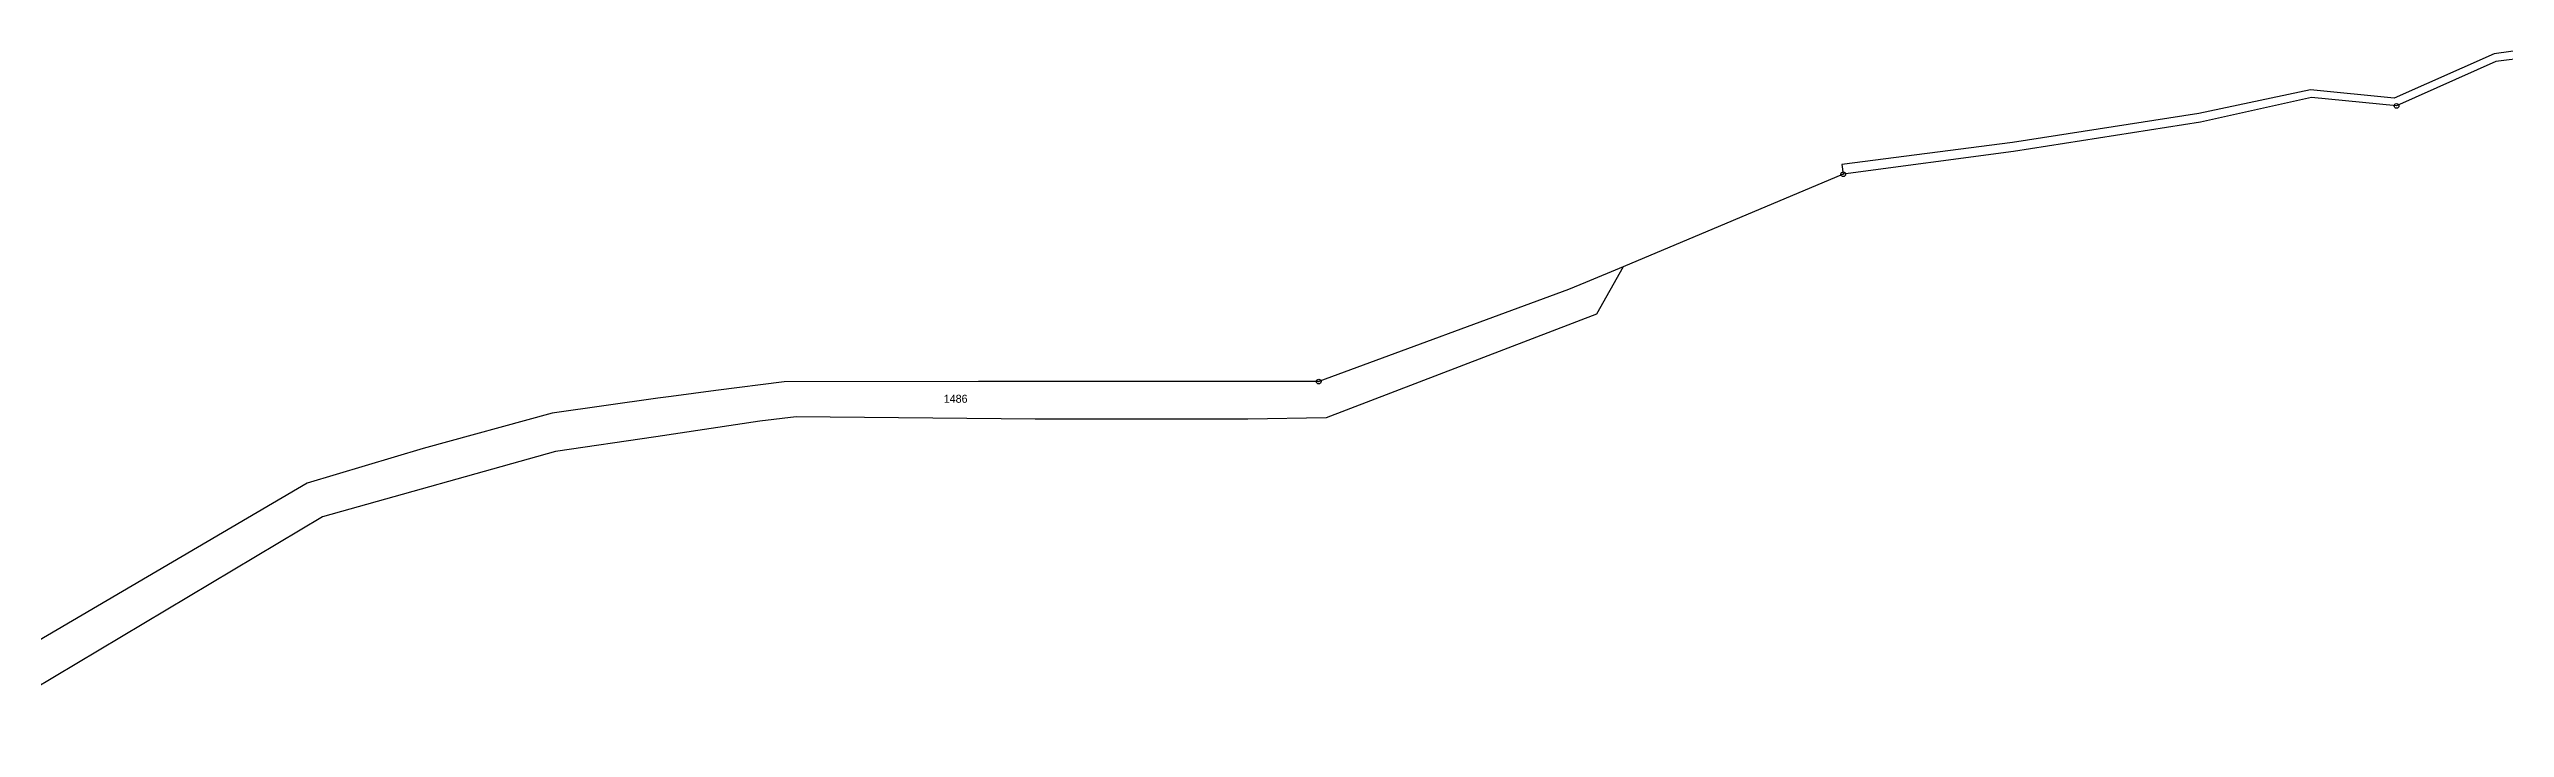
# Model space of a CAD drawing. Extents: x -820725 to -814908, y -1038210 to -1035296.
# Drawn here: x -819945 to -819423, y -1035471 to -1035327 of the extents above; entities that cross this region are included whole.
import ezdxf
from ezdxf.enums import TextEntityAlignment as Align

# ---------------------------------------------------------------- set-up
doc = ezdxf.new("R2010")
doc.units = 0
doc.header["$MEASUREMENT"] = 0
doc.linetypes.add('0_206_2', pattern=[0])
for name, color, linetype in [('105', 1, 'CONTINUOUS'), ('18', 1, 'CONTINUOUS'), ('20600', 1, 'CONTINUOUS'), ('20602', 1, 'CONTINUOUS'), ('21900', 1, 'CONTINUOUS')]:
    doc.layers.add(name, color=color, linetype=linetype)

# ---------------------------------------------------------------- blocks, each defined once
blk = doc.blocks.new('1_05$13')
at = {"layer": '105', "color": 3, "linetype": 'Continuous'}
for radius in [0.5, 0.0303]:
    blk.add_circle((0, 0), radius, dxfattribs=at)

msp = doc.modelspace()

# ---------------------------------------------------------------- linework, layer by layer
at = {"layer": '20600', "color": 3, "linetype": 'Continuous'}
for p, q in [((-819425.55, -1035327.96), (-819446.76, -1035337.45)), ((-819418.44, -1035326.99), (-819425.55, -1035327.96)), ((-819464.58, -1035335.67), (-819488.3, -1035340.68)), ((-819446.76, -1035337.45), (-819464.58, -1035335.67)), ((-819564.14, -1035351.54), (-819563.83, -1035353.57)), ((-819610.61, -1035373.23), (-819618.63, -1035376.59)), ((-819618.63, -1035376.59), (-819622.21, -1035378.09)), ((-819788.85, -1035397.73), (-819803.37, -1035399.58)), ((-819815.72, -1035401.19), (-819838.16, -1035404.36)), ((-819812.91, -1035400.79), (-819815.72, -1035401.19)), ((-819803.37, -1035399.58), (-819812.91, -1035400.79))]:
    msp.add_line(p, q, dxfattribs=at)
at = {"layer": '20602', "color": 3, "linetype": '0_206_2'}
for p, q in [((-819488.3, -1035340.68), (-819527.9, -1035346.83)), ((-819527.9, -1035346.83), (-819564.14, -1035351.54)), ((-819563.83, -1035353.57), (-819610.61, -1035373.23)), ((-819622.21, -1035378.09), (-819675.29, -1035397.64)), ((-819747.58, -1035397.65), (-819788.85, -1035397.73)), ((-819675.29, -1035397.64), (-819747.58, -1035397.65)), ((-819838.16, -1035404.36), (-819865.57, -1035411.89)), ((-819865.57, -1035411.89), (-819890.21, -1035419.21)), ((-819890.21, -1035419.21), (-819978.85, -1035471.25))]:
    msp.add_line(p, q, dxfattribs=at)
at = {"layer": '21900', "color": 3, "linetype": 'Continuous'}
for p, q in [((-819425.15, -1035329.64), (-819446.27, -1035339.05)), ((-819418.3, -1035328.76), (-819425.15, -1035329.64)), ((-819464.35, -1035337.29), (-819487.93, -1035342.49)), ((-819446.27, -1035339.05), (-819464.35, -1035337.29)), ((-819487.93, -1035342.49), (-819527.68, -1035348.76)), ((-819527.68, -1035348.76), (-819563.83, -1035353.57)), ((-819610.61, -1035373.23), (-819616.29, -1035383.32)), ((-819616.29, -1035383.32), (-819673.74, -1035405.34)), ((-819816.13, -1035409.41), (-819837.47, -1035412.5)), ((-819794.04, -1035406.06), (-819816.13, -1035409.41)), ((-819786.36, -1035405.12), (-819794.04, -1035406.06)), ((-819735.57, -1035405.64), (-819786.36, -1035405.12)), ((-819690.34, -1035405.61), (-819735.57, -1035405.64)), ((-819673.74, -1035405.34), (-819690.34, -1035405.61)), ((-819837.47, -1035412.5), (-819887, -1035426.38)), ((-819887, -1035426.38), (-819953.39, -1035466.1))]:
    msp.add_line(p, q, dxfattribs=at)

# ---------------------------------------------------------------- block references
at = {"layer": '105', "color": 0, "linetype": 'ByBlock'}
for p in [(-819446.27, -1035339.05), (-819563.83, -1035353.57), (-819675.29, -1035397.64)]:
    msp.add_blockref('1_05$13', p, dxfattribs=at)

# ---------------------------------------------------------------- texts
at = {"layer": '18', "color": 255, "linetype": 'Continuous'}
msp.add_text('1486', height=1.7, dxfattribs=at).set_placement((-819752.44, -1035402.66), align=Align.BOTTOM_CENTER)

doc.saveas('drawing.dxf')
